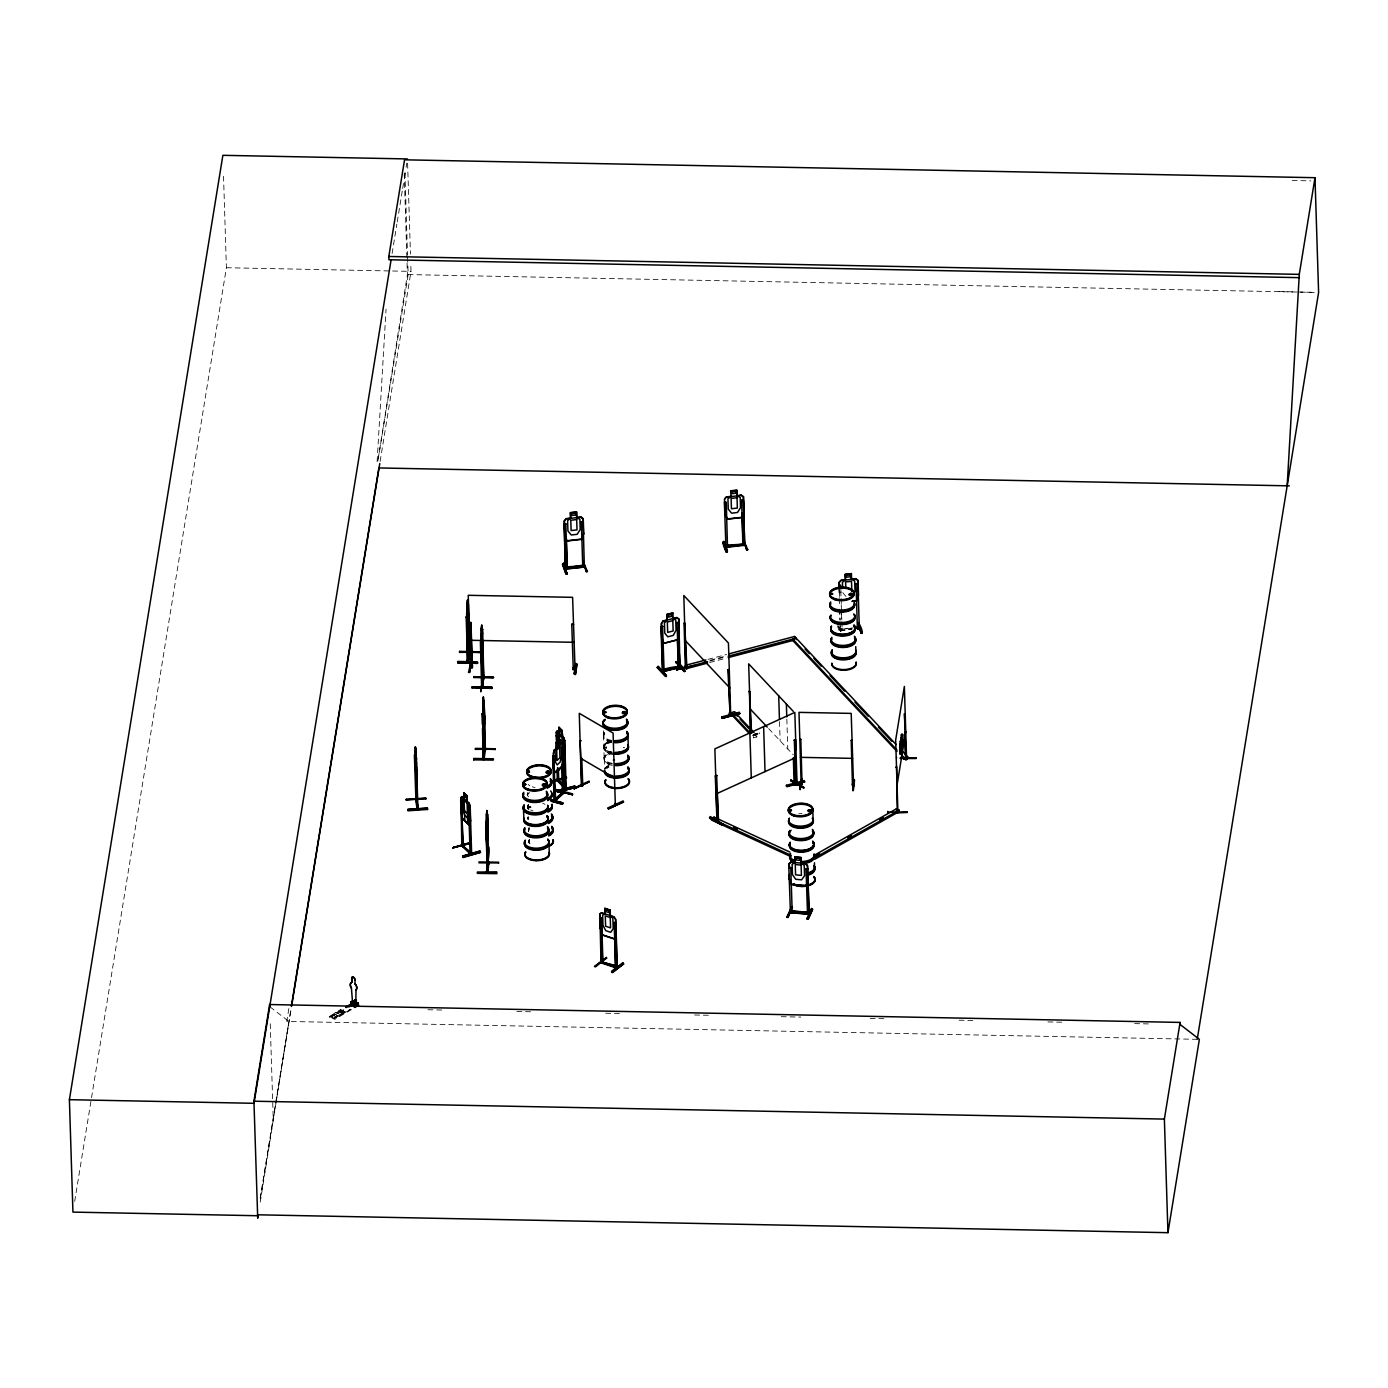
<?xml version="1.0" encoding="UTF-8"?>
<svg xmlns="http://www.w3.org/2000/svg" width="1388" height="1388" viewBox="0 0 1388 1388"><rect width="100%" height="100%" fill="white"/><g stroke="black" fill="none" stroke-linecap="round" stroke-linejoin="round"><path stroke-width="0.75" stroke-dasharray="5 3.75" d="M603.52 734.2L603.433 730.695M603.988 758.143L604.422 760.572M377.12 461.475L386.055 309.108M527.162 794.63L527.978 792.6M527.527 805.908L527.735 808.198M527.544 806.411L528.29 804.71M528.637 841.284L529.349 839.567L528.845 843.054M603.659 746.9L605.914 743.586L610.841 741.331A12.249 6.281 -1.8 0 0 603.884 747.438A12.249 6.281 -1.8 0 0 611.969 752.869M340.372 1011.123L341.5 1012.286L343.218 1011.366M260.267 1202.06L276.455 1100.077M276.785 1097.96L288.93 1021.464L269.706 1006.647M74.674 1201.418L226.4 267.728L223.416 172.598M392.11 253.501L396.881 224.075M397.228 221.976L402.347 190.451M402.694 188.352L404.064 179.954M404.394 177.855L405.764 169.44M406.111 167.341L406.788 163.142M288.86 1008.608L286.778 1021.429L1197.237 1039.317M407.604 257.248L408.159 274.581L377.779 461.545L407.413 274.564L406.996 261.707M260.233 1197.983L291.012 1008.642M260.267 1198.92L275.674 1104.119M276.021 1101.985L291.289 1008.035M380.121 461.406L411.004 271.371L410.727 262.714M527.961 817.376L528.047 819.371M752.539 735.605C759.739 734.634 762.48 731.233 753.389 734.426M527.371 794.127L527.423 793.641A12.232 6.263 -1.8 0 0 528.568 796.816M527.197 794.457L527.249 794.422A12.423 6.367 -1.8 0 1 527.961 792.721M604.127 757.692L603.589 736.161L603.659 737.444M528.828 807.278L530.719 806.931M529.279 806.654L529.591 807.521M529.14 807.452L530.91 807.469L529.47 807.157M604.925 747.768L606.521 747.022M605.255 747.959C608.655 748.201 604.266 748.583 605.758 746.935M606.625 747.976L606.383 746.987M604.04 757.865L604.769 756.165M604.058 733.159L603.554 737.149M605.133 768.622L605.185 768.518A12.423 6.367 -1.8 0 1 608.846 765.794M840.087 630.568L851.191 629.094M340.39 1011.436L343.183 1011.279M343.096 1011.852L343.183 1010.967L340.511 1011.245M529.487 806.445L530.945 807.174L529.192 806.896M840.018 621.963L840.208 630.898L851.399 628.972M850.913 628.486L840.035 628.92L842.1 629.042M841.926 629.111L841.805 630.256M329.355 1017.022L332.01 1014.836L336.885 1017.369L332.01 1014.836M333.276 1018.723L350.349 1009.25M340.893 1014.593C339.366 1018.376 329.615 1014.108 336.017 1012.459L340.91 1014.992L336.017 1012.459M345.439 1011.904C343.929 1015.686 334.161 1011.418 340.581 1009.77L345.456 1012.286L340.581 1009.77M329.234 1016.936L344.207 1008.018M329.962 1017.3L343.322 1009.51M343.374 1009.753L330.171 1017.352L343.721 1010.134M333.155 1018.653L348.128 1009.718M329.598 1016.276L334.473 1018.393L336.885 1016.97M350.956 1009.302L334.473 1018.393M351.303 1009.666L334.751 1019.382L329.615 1016.658L330.604 1017.335M342.871 1011.713L340.407 1011.505M851.659 628.885L851.26 629.822M756.981 733.731L753.007 734.825L756.946 733.801M753.354 735.12L759.323 733.471M707.984 659.369L726.549 654.477M710.101 660.237L726.583 655.882M709.615 661.104L726.115 656.75M709.667 662.51L726.15 658.155M756.824 736.941L753.372 737.861L753.32 736.455L756.772 735.536L756.824 736.941L754.031 733.974M840.417 628.816L840.451 630.967L841.996 630.794L841.909 626.057M851.59 628.816L851.954 628.833A1.77 0.902 -1.8 0 0 850.41 629.753M851.972 629.406L851 629.545M842.204 629.146L852.943 627.896M226.4 267.728L411.004 271.371M408.159 274.581L1314.263 292.382M427.955 1009.753L445.305 1010.1M516.839 1011.505L534.172 1011.835M605.706 1013.24L623.056 1013.587M694.59 1014.992L709.754 1015.287M781.288 1016.693L800.807 1017.074M870.172 1018.445L887.522 1018.792M959.056 1020.197L976.389 1020.527M1047.923 1021.932L1063.104 1022.227M1134.638 1023.633L1151.971 1023.98M1292.193 180.457L1310.931 180.891M1279.025 291.549L1295.681 291.948M1297.78 291.983L1314.436 292.365M609.037 752.712C600.657 751.446 603.398 741.053 610.824 740.828A12.266 6.281 -1.8 0 0 603.849 747.022A12.266 6.281 -1.8 0 0 611.952 752.452M840.417 630.881L840.139 622.31M338.169 1011.193L343.044 1013.327M333.623 1013.882L338.481 1016.016M768.674 728.631L793.311 754.864M842.759 592.641L846.055 596.684M527.735 807.695L528.724 809.256M839.029 626.856L841.857 634.698M838.265 625.606L840.503 631.714M837.415 625.815L840.816 635.721M610.911 741.817A12.266 6.281 -1.8 0 0 603.884 747.959L606.625 751.151L611.935 752.886A12.249 6.281 -1.8 0 1 603.884 747.559A12.249 6.281 -1.8 0 1 610.911 741.435M623.958 747.594L624.322 747.299A1.909 0.972 -1.8 0 0 623.507 747.889M604.457 760.763L604.335 759.184M528.446 831.776L529.071 828.029A12.423 6.367 -1.8 0 0 528.533 831.395M527.475 795.671L527.509 795.723A12.232 6.263 -1.8 0 1 529.643 792.617M528.203 818.625L528.221 818.677A12.232 6.263 -1.8 0 1 528.897 817.064M528.585 831.03L528.62 831.1A12.232 6.263 -1.8 0 1 529.296 829.486M840.816 587.853L841.076 596.406M841.145 598.558L841.423 607.129M841.492 609.263L841.822 619.968M841.891 622.102L842.152 630.673M840.833 591.791L840.955 596.077M841.232 604.63L841.44 611.067M841.492 613.201L841.839 623.906M839.48 591.01L839.723 597.43M839.063 588.044L839.514 597.482M839.41 598.749L839.671 607.319M839.74 609.471L840.07 620.176M838.942 587.714L839.22 596.267M839.619 609.124L839.948 619.829M786.84 719.019L787.794 749M779.518 721.552L780.125 740.828M759.357 732.829L759.375 733.766M604.301 759.184L604.665 769.507M527.891 807.243L527.839 805.439A12.18 6.229 -1.8 0 0 528.984 808.562M407.604 163.263L410.466 254.073M404.949 172.806L407.534 255.097M404.238 173.795L406.927 259.556M270.244 1023.789L273.245 1119.075M611.57 741.834A12.423 6.367 -1.8 0 1 605.567 732.344M611.553 741.192A12.423 6.367 -1.8 0 1 605.55 731.719M611.588 740.377A12.249 6.281 -1.8 0 1 604.196 732.534M611.952 752.14A12.232 6.263 -1.8 0 1 603.884 746.727A12.232 6.263 -1.8 0 1 610.894 740.602M611.64 742.459A12.249 6.281 -1.8 0 1 605.723 733.124M612.299 763.348A12.249 6.281 -1.8 0 1 604.214 757.917A12.249 6.281 -1.8 0 1 611.223 751.793M605.341 767.894A12.232 6.263 -1.8 0 1 608.95 765.152M612.368 765.413A12.232 6.263 -1.8 0 1 604.301 759.999A12.232 6.263 -1.8 0 1 611.31 753.875M609.401 764.094A12.423 6.367 -1.8 0 1 611.206 753.059M605.203 769.23A12.423 6.367 -1.8 0 1 608.864 766.436M612.264 764.146A12.423 6.367 -1.8 0 1 604.058 758.646A12.423 6.367 -1.8 0 1 611.171 752.435M612.021 753.979A12.232 6.263 -1.8 0 1 603.936 748.583A12.232 6.263 -1.8 0 1 610.946 742.459M611.987 753.389A12.266 6.281 -1.8 0 1 603.884 747.959M606.868 768.484A12.232 6.263 -1.8 0 1 609.002 767.234M542.691 803.322A12.249 6.281 -1.8 0 1 545.05 804.381M798.759 813.784A12.232 6.263 -1.8 0 1 801.934 813.628M527.284 794.994A12.423 6.367 -1.8 0 1 527.978 793.363M535.091 787.482A12.249 6.281 -1.8 0 1 532.246 786.788M529.886 785.747A12.249 6.281 -1.8 0 1 528.151 784.411M528.932 809.256A12.249 6.281 -1.8 0 1 528.481 804.467M533.044 810.939A12.18 6.229 -1.8 0 1 530.702 809.898M528.897 808.857A12.266 6.281 -1.8 0 1 527.77 805.682M528.394 830.371A12.423 6.367 -1.8 0 1 529.088 828.723M528.707 830.649A12.232 6.263 -1.8 0 1 529.227 827.404M528.169 819.614A12.423 6.367 -1.8 0 1 528.013 817.966M530.043 843.956A12.232 6.263 -1.8 0 1 529.609 839.167M528.013 808.892A12.232 6.263 -1.8 0 1 528.55 805.647M527.961 808.232A12.266 6.281 -1.8 0 1 528.481 804.971M529.088 843.089A12.232 6.263 -1.8 0 1 529.626 839.861M528.308 818.243A12.232 6.263 -1.8 0 1 528.169 816.612M528.151 818.972A12.423 6.367 -1.8 0 1 527.995 817.324M529.036 842.707A12.266 6.281 -1.8 0 1 529.557 839.462"/><path stroke-width="1.5" d="M467.86 614.797L467.739 613.461M483.267 701.009L483.423 698.737M467.739 613.826L468.034 639.729L467.773 619.673M468.866 625.676L468.884 619.031M484.499 722.645C486.321 697.262 480.803 758.074 484.724 722.662M477.472 872.844L497.025 872.289L477.455 871.994L477.403 873.364L496.973 873.677M887.765 812.275L907.318 811.789M907.336 812.483L895.52 812.986M457.866 662.909L477.437 663.343L457.866 662.909L457.919 661.451L477.489 661.85L477.437 663.343M467.513 605.827L467.426 599.998L468.12 606.018M467.964 616.949L468.745 614.173L467.444 621.998M491.734 687.268L472.18 686.817L491.751 687.129L491.699 688.465L472.198 687.511M473.724 759.947L473.776 758.438L493.347 758.82L493.382 759.756L473.724 759.774M473.794 759.323L493.365 759.6M549.18 853.047A12.232 6.263 -1.8 0 1 536.132 860.699L536.098 860.317A12.266 6.281 -1.8 0 1 525.584 852.128M406.25 799.662L425.821 798.36M406.337 800.251L406.302 799.28M425.89 798.759L406.32 799.991M468.398 604.37L467.947 603.381L467.513 605.966M481.792 631.453L481.688 625.277L483.787 678.923L482.66 629.458M356.005 989.939L355.831 990.043A4.372 2.741 59.3 0 0 354.964 983.849L355.154 983.745A4.372 2.741 59.3 0 1 356.005 989.939L355.779 1006.161L350.904 1004.045L350.852 1002.084L353.263 1000.661M468.329 622.414L468.224 616.307M482.712 641.62L482.07 650.781L481.358 628.573L480.959 636.485M484.308 713.328L483.683 722.489L483.145 705.885M901.367 748.34L901.142 753.996L900.049 753.979L900.274 748.323L901.367 748.34L901.68 750.613L900.604 750.596L900.274 748.323M901.541 740.897L901.315 746.466L900.222 746.432L900.448 740.88L901.541 740.897L901.68 750.613M901.263 745.044L901.333 741.799L901.662 744.072L902.877 743.274L902.599 734.373L901.506 734.356L901.28 739.908L902.374 739.925L902.599 734.373M902.374 739.925L902.061 737.705L900.968 737.67L901.107 747.438L902.2 747.455L902.426 741.817L900.326 741.643M900.049 753.979L899.91 744.211L900.986 744.228L901.315 746.466M900.604 750.596L900.448 740.88M901.142 753.996L900.986 744.228M901.662 744.072L901.506 734.356M902.2 747.455L902.061 737.705M486.338 821.661L486.043 824.68L486.65 819.406M729.862 714.421L730.713 715.323L728.44 643.026L683.816 595.521L685.967 668.738L686.939 668.704L684.666 622.848L686.314 668.877L685.308 668.027L686.349 667.854M686.279 667.229L686.036 666.171M730.071 712.946C730.366 712.651 728.908 715.861 729.949 714.525M730.869 715.271L730.695 713.64M795.567 784.22L794.786 782.867M795.55 783.752L797.215 783.075M467.635 642.314L468.086 662.596L467.27 608.829M468.155 603.398L466.594 614.103M481.827 686.852L482.434 687.858L480.959 636.363M484.239 757.033L483.926 759.583L483.128 705.815M483.458 730.418L483.284 696.967L483.978 703.005M416.73 769.715L416.626 772.509L415.758 763.383M536.115 860.647L536.115 860.681A12.232 6.263 -1.8 0 1 525.636 852.579M628.157 745.529A12.232 6.263 -1.8 0 1 615.11 753.181L615.075 752.764A12.266 6.281 -1.8 0 0 628.174 745.044M557.716 768.518L558.202 781.461L557.213 780.611L565.558 789.286L565.332 788.228M566.217 789.078L564.708 740.672L563.667 737.826L564.795 740.689M486.685 819.475L487.205 836.079L487.119 816.404M1287.179 485.8L1299.289 274.373L1314.991 177.699L404.55 159.811L388.831 256.485L388.935 259.764L1299.394 277.652M467.999 622.154L468.346 635.739L468.571 627.497C469.907 646.721 468.19 598.731 468.502 625.086L467.999 621.616M887.695 812.726L887.747 811.39M491.699 688.465L491.751 687.129M486.858 816.907C488.16 805.005 488.281 850.844 487.899 829.608M355.085 1001.303L356.352 1000.228L356.265 1003.732L354.79 1003.09L354.686 999.811L356.178 1000.453L354.669 1001.199M553.968 768.397L554.992 801.431C555.703 799.28 553.864 798.499 554.94 799.8M416.816 800.494L415.793 799.644M416.938 807.105L418.031 807.747M416.712 800.494L415.428 747.022L417.337 809.638L417.163 808.527M680.276 667.246L662.163 671.566L662.128 669.866L664.089 669.415M680.016 665.702L678.663 666.067C679.096 670.82 676.268 663.88 679.947 665.303M563.042 759.149L562.418 765.638L563.337 759.132M467.6 614.155L468.259 610.772L467.86 614.173M467.773 616.359L468.051 614.381M468.276 618.441L468.155 631.852M468.051 639.59L468.346 644.206L469.422 636.346M486.459 819.475L486.737 810.575L486.91 816.092M486.772 814.34L486.945 810.575M486.668 816.161L486.945 814.183M486.355 821.8L487.431 813.958L487.639 814.93M486.737 821.332L487.171 818.243M487.067 831.655L487.5 828.567M487.899 836.131L486.824 844.008L488.108 836.149M574.198 788.731L589.119 781.878M589.137 781.86L574.164 788.748M565.176 755.402L564.396 760.173L565.263 755.523M581.919 784.324L582.769 785.712L581.763 758.091M582.665 785.695L581.399 785.695L579.264 713.328L613.08 733.038L615.352 805.335M615.37 803.739L614.658 803.791M615.908 805.057L615.457 803.097M414.96 751.429L415.272 750.44L416.452 758.212M470.862 622.639L469.109 622.622L470.862 622.639L472.059 667.715L470.359 667.645M468.502 672.434L471.07 661.434L469.578 672.451L468.589 672.312M469.578 672.451L471.087 662.371M472.232 665.98L470.376 665.546M472.284 667.611L470.515 667.593L468.242 595.296L572.602 597.343L575.083 669.641L574.684 667.541L572.845 667.975L574.597 668.096M472.458 666.448L472.232 665.598M498.57 863.163L498.552 862.226L478.964 861.913L478.999 862.85L498.587 862.92M485.679 827.075L487.622 873.069L486.06 824.646M487.899 845.969C492.341 846.923 483.302 881.363 487.899 870.536M488.246 862.954L487.57 871.438M488.246 862.382L488.281 861.393L488.229 862.486M488.923 862.954L487.622 872.965L486.268 824.646M488.906 862.486L488.385 861.358L489.201 863.926M571.752 624.288L573.522 624.322L571.752 624.288L573.296 669.71L574.806 669.675M574.823 667.992L573.313 667.576L573.383 669.155M574.372 673.562C574.389 670.196 578.831 652.759 575.43 674.516L574.32 673.562L575.968 663.585M574.354 674.499L575.881 663.499L576.94 664.453M575.43 674.481L576.922 664.366M896.613 757.848L896.509 757.518M895.833 767.408L896.648 766.506L897.221 812.483L897.377 811.477M904.82 727.642L904.56 713.727L905.722 759.687L905.844 757.085L906.676 757.883M897.012 810.627C899.06 807.486 896.249 813.68 897.169 811.564M898.053 811.477L898.019 812.466L898.244 811.581M905.757 759.583L906.832 758.82L906.607 759.704L904.369 686.418L895.659 740.099L897.915 812.501L898.019 809.742M916.184 758.126L900.413 757.57M800.807 739.37L799.87 739.7L800.807 739.37L802.038 784.793L802.073 782.641M801.483 779.345L799.87 789.529L801.917 779.223M799.904 789.408L801.9 778.616M802.229 783.526L801.136 783.092L801.188 784.723L799.002 712.374L851.191 713.397L853.551 785.695M851.208 740.377L852.093 740.377L851.208 740.377L852.492 785.747L853.447 785.695M852.44 784.515C854.453 781.704 852.197 786.666 853.481 785.313M853.568 783.717L852.475 783.7L852.666 785.747M854.349 779.553L852.805 790.553L854.418 779.64M853.342 790.57L854.505 780.386M258.255 1214.812L257.717 1218.213L253.935 1101.205L269.636 1004.53L1180.095 1022.418L1180.164 1024.535L1199.371 1039.352L1167.95 1232.683L257.509 1214.795M257.526 1215.732L72.939 1212.106L69.4 1099.678L222.878 155.317L407.465 158.943M391.086 259.799L254.004 1103.304L69.4 1099.678M291.359 1006.508L378.872 467.947L1289.313 485.852M291.636 1005.901L379.774 463.54M467.079 608.898L467.635 599.998M467.253 603.745L467.565 601.767M459.584 652.325L479.242 652.152L459.584 652.325L459.567 651.354M467.305 605.584L467.617 603.606M466.004 617.504L466.836 616.619L467.392 662.579L469.023 652.62L468.745 644.049M468.138 608.569L468.276 607.666M468.19 617.99L467.687 621.078L467.86 607.666L468.467 624.635M467.704 631.488L468.329 627.463M467.93 631.488L468.537 627.463M467.34 662.371C466.403 657.322 469.665 661.972 467.583 661.469L466.16 616.602M469.422 644.067C472.996 663.065 465.136 648.109 469.717 651.805M467.374 660.844L468.814 652.464M468.641 651.787L469.717 651.024M468.034 660.948L469.491 652.481M481.168 628.643L481.688 625.277M481.376 628.66L481.896 625.277M481.671 629.128L481.827 627.046M472.128 688.24L472.18 686.748M493.486 677.361L473.933 676.98M481.549 630.863L481.879 628.885M481.757 631.748L482.417 628.677L481.185 636.502M480.404 641.881L481.653 687.858L481.705 686.956M481.532 654.078L481.862 658.71L483.111 650.851M482.521 686.036L481.428 686.002L482.642 685.325M483.076 677.743L482.486 685.585M483.753 677.76L481.532 686.019M483.735 677.292C483.492 673.232 482.677 681.699 483.978 677.812M482.937 705.885L483.492 696.984M475.442 749.312L495.1 749.138L475.442 749.312L475.425 748.375L494.996 748.774L495.013 749.694M483.163 702.571L483.475 700.593M481.862 714.49L482.677 713.588L483.25 759.566L484.395 752.574M483.215 707.724L483.718 704.653L483.545 718.064L482.746 700.281M493.503 677.396L473.811 676.685L473.846 677.622M484.065 756.824L483.145 757.015L483.874 757.935M483.215 757.813L484.672 749.451M485.349 749.468L484.065 759.375M485.574 748.791L484.828 747.959M484.707 716.104L484.048 701.148L485.384 750.63L485.696 748.097M901.107 747.438L902.321 746.692M897.064 785.07L905.791 731.389M1167.95 1232.683L1164.376 1119.092L1180.095 1022.418M1197.254 1039.178L1318.6 292.469L1314.991 177.699M469.612 825.235L470.376 820.742M462.586 818.729L469.699 825.496L470.549 820.69M562.4 804.103L550.967 801.084L562.366 804.259L562.869 802.819L551.418 799.835M562.799 802.958L551.366 799.956M600.831 962.804L601.629 960.843L601.23 962.457M602.965 961.416L601.577 960.878M602.357 963.359L601.351 960.86M615.561 967.228L615.352 966.083M550.672 782.207L566.46 778.043L550.221 781.722M676.771 669.884L688.569 666.708M676.754 669.259L686.644 666.604M354.842 1001.598L355.623 1001.112M415.897 799.124L415.741 798.013L415.949 800.755L414.387 754.777M415.723 799.852L417.198 809.447M416.66 798.863L416.417 797.961M417.129 807.001L417.094 809.447M453.408 847.461L452.939 847.842M453.338 847.478L470.723 842.325L470.758 843.262L453.356 847.443M470.758 843.262L452.956 847.842M722.333 825.201L709.563 817.74L722.333 825.201L723.096 823.899M710.257 816.664L717.648 820.724M615.994 934.055L614.589 939.19L616.168 934.141L615.526 919.324L613.947 916.774L601.507 912.766L599.876 914.224M678.663 619.117L676.65 617.469L678.853 618.996L679.322 633.848L677.483 639.868L663.672 643.338L677.396 639.781L679.044 633.778M556.519 748.219L554.194 750.179C553.309 756.772 550.151 784.654 562.418 765.638L554.87 772.526M553.448 753.146L554.194 750.179M806.081 885.7L807.851 880.426M808.059 880.478L806.255 885.908L791.507 884.503L789.182 878.795L791.559 884.399L806.133 885.596M566.981 540.852L564.864 535.612L564.413 520.882L566.148 518.626L570.503 518.245L570.294 512.588L576.627 511.86L576.853 517.498L580.947 517.03L583.255 518.73L583.723 533.582L581.711 539.342L566.825 541.06L564.69 535.785M581.711 539.342L583.723 533.582M731.008 496.47L726.479 496.8L724.519 499.021L724.987 513.855L727.156 519.233L742.042 517.516L744.037 511.756L743.534 496.8L741.244 495.1L736.924 495.776M858.287 595.174L856.344 600.761L852.163 601.247M657.201 667.507C684.006 695.006 640.683 648.127 666.431 676.199L665.442 676.459L657.201 667.472L658.155 666.309L666.431 676.199M658.033 666.431L666.396 675.262M905.739 758.802L905.375 739.735M898.053 810.748L897.325 809.829M528.429 771.103L527.718 772.058M528.169 771.294L529.401 771.468L528.516 771.468M523.883 784.272L525.393 784.359L524.23 784.845M528.377 771.086L528.585 771.555M529.001 772.162L528.325 771.45L529.401 772.11M525.202 784.862L524.82 783.717M529.106 771.051L529.47 772.335L527.804 771.728M524.456 784.411L525.861 784.48M544.669 785.4L543.072 785.261L543.576 783.908M542.951 785.14L545.258 784.879L543.315 785.018M548.728 771.242L546.82 771.555L547.41 772.838M548.52 771.103L549.405 772.144L547.618 772.786M544.859 785.452L545.415 784.463M604.196 712.027C605.81 713.588 604.37 710.673 604.075 712.807M604.37 711.714L605.133 712.512M604.717 712.686L605.845 712.131M623.073 712.079L624.739 712.859M623.299 713.241L625.363 712.859M831.013 594.376L832.332 593.613L830.787 594.48M831.239 594.22L832.679 594.185L832.037 593.37M832.332 593.613L831.221 593.665M851.92 594.914C847.652 595.92 852.631 592.468 851.816 595.07M790.882 810.609L790.206 809.898M808.649 810.002L809.655 810.783M808.597 810.731L810.922 810.627L809.308 811.199M811.078 810.21L809.967 810.766M562.522 564.205L566.009 574.059L567.085 573.938L563.563 563.181L562.522 564.239L566.026 573.973M563.424 563.285L567.085 573.938M563.459 563.91L566.929 573.73M723.755 541.459L727.381 551.192L726.323 552.251C719.851 538.527 724.467 538.561 727.399 552.129M726.323 552.251L722.94 542.292L723.894 541.355M594.532 966.569L606.608 957.408L594.619 966.464M605.741 958.032L606.643 958.345M606.487 958.136L595.435 966.863M469.734 653.54L469.213 642.835M468.224 660.861L467.253 660.914M483.874 677.084L483.961 676.303M481.792 685.099C478.079 709.164 486.477 657.999 482.469 687.667L480.838 639.382M789.095 868.142L788.974 863.926L790.917 862.087L794.925 862.573L794.804 856.934L801.084 857.541L801.206 863.18L804.242 865.366L804.572 875.707L801.57 879.836L795.706 879.281L792.427 874.544L792.114 864.221L795.185 862.677M790.761 867.5L788.87 867.674L790.761 867.5L792.218 912.836L792.322 910.858L790.639 910.58M801.084 857.541L794.751 857.038M801.206 863.18L805.526 863.475L807.59 865.644L809.221 914.449C803.739 914.571 810.748 909.973 809.169 914.085L792.375 912.489C788.8 913.911 790.345 910.389 791.941 910.754M805.526 863.475L790.865 862.191M806.029 868.957L807.764 869.114L806.029 868.957L807.521 913.894M790.397 912.228L787.968 917.416L786.892 917.312L790.657 908.949M790.744 909.938L787.968 917.416M786.892 917.277L792.288 906.572L792.375 907.509M790.275 911.049L790.449 912.315M792.322 910.858L807.4 912.28M809.325 912.471L792.322 911.326M807.191 918.388L811.512 908.394L812.57 909.418L808.163 919.324L807.07 918.301L808.163 919.324M807.087 919.238L811.633 909.105L807.348 919.134M808.059 919.203L812.57 909.383M468.884 814.843L467.496 817.862L464.65 815.207L462.967 809.36L462.655 799.037L464.13 798.603L462.031 796.504L460.937 797.684M662.111 669.936C702.501 663.377 655.379 667.836 664.106 671.514L662.544 626.127M468.207 662.388L469.89 652.742M483.215 676.268L483.059 677.275M483.423 758.559L483.18 759.357M554.038 801.188L555.564 800.789M852.995 594.411L855.008 591.219L854.678 580.895L851.451 579.403L851.451 573.556L845.119 574.302L845.327 579.941L840.972 580.323L839.011 582.544L839.185 586.881M584.66 565.332L582.943 565.575C580.999 570.225 584.799 560.596 584.469 567.033M727.728 545.571L726.098 545.744C725.525 550.758 725.299 541.927 727.833 545.97L742.858 544.217L727.26 545.102L727.867 547.132L725.646 546.976M859.415 628.33L858.929 626.63L859.536 628.66L857.264 628.573L857.246 626.873L859.241 627.098M857.264 628.573L859.536 628.66M801.223 784.324L802.316 784.341L801.362 784.723M666.83 614.45L672.781 613.028L666.83 614.45L667.212 620.106L663.03 621.009L661.313 623.576L662.718 671.913L662.805 670.196M663.204 621.269L661.503 623.594L661.694 638.307L663.759 643.442M461.84 844.372L462.777 845.24M462.638 846.784L460.833 797.51M470.116 853.707L468.571 804.519L466.975 801.258M471.538 852.631C467.93 852.475 473.013 851.694 470.706 852.787M471.59 854.262L462.395 845.743M796.001 783.682L795.341 784.914M694.538 665.425L676.355 669.641L686.956 667.021L685.308 665.373L705.937 659.925M686.852 668.617L686.088 667.819M795.012 781.271C792.149 781.166 797.354 783.283 794.908 781.288M794.162 783.144C795.168 785.851 795.324 777.141 795.602 785.382M564.448 520.986L566.252 518.8L580.861 517.221M724.553 499.125L726.514 496.921M841.007 580.427L839.011 582.544M566.131 787.482C562.73 786.528 567.692 787.725 565.541 786.753M564.795 788.592L563.337 739.179L561.828 730.261L559.069 727.329L559.243 732.864M581.468 784.064L582.648 784.116M801.275 782.693L802.177 782.606M801.327 784.324L802.195 784.307M556.97 748.271L556.38 731.944L557.473 730.973L556.467 732.118M604.422 712.46L605.949 712.443M605.359 711.957L604.491 712.617M547.271 771.45A1.909 0.972 -1.8 0 0 546.993 773.133A1.909 0.972 -1.8 0 0 549.978 772.353A1.909 0.972 -1.8 0 0 547.271 771.45L549.041 772.648M548.277 772.335L549.318 771.954M622.917 712.044L623.212 711.94A1.909 0.972 -1.8 0 1 626.075 712.842A1.909 0.972 -1.8 0 1 623.108 713.64A1.909 0.972 -1.8 0 1 623.386 711.94M624.669 712.79L625.502 712.287L624.565 711.68M625.433 712.825L622.865 712.773M850.254 593.734A1.909 0.972 -1.8 0 0 849.976 595.435A1.909 0.972 -1.8 0 0 852.961 594.637A1.909 0.972 -1.8 0 0 850.254 593.734L850.15 594.463M850.289 594.637L852.371 594.081L850.48 593.439M852.024 594.949L851.937 593.648M789.893 810.072L791.351 810.644M808.51 809.967L810.713 810.505M559.295 739.683C549.162 750.943 564.76 730.053 559.381 745.495M557.004 743.205L558.896 741.435L558.948 743.274L557.074 745.044M554.246 750.335L561.689 743.361L559.659 745.269M554.992 800.512L554.124 801.327L552.702 756.356L553.569 755.54L555.651 800.807M554.159 755.697L552.702 756.356M562.678 747.698L561.81 748.514L563.25 793.572L562.626 764.667M563.077 791.941L564.135 790.934L562.487 791.785M562.487 792.253L555.044 799.245L563.094 792.409M556.571 799.02L563.597 792.409M553.361 753.077L554.714 801.483L564.257 792.669L562.678 744.211L561.463 743.534M572.463 794.751L555.321 790.24L572.463 794.751L572.429 793.815M462.083 796.729L461.128 797.614L462.829 846.888M565.419 567.206L567.119 567.466M565.662 568.768L584.521 566.998L565.593 569.184L567.414 568.612M567.293 569.028L565.801 523.675L564.066 523.866L565.402 569.201L564.222 520.951M725.993 546.941L744.922 544.807M742.927 543.385L744.749 543.576M744.957 545.241L725.924 547.358L724.397 502.04L726.254 502.178L727.503 547.288L727.694 545.154M470.359 667.229L472.336 667.264M572.897 667.611L572.897 669.606M790.917 862.087L788.714 863.943L790.449 912.766M461.805 845.917L461.076 800.859L463.488 846.645M463.366 845.066L461.857 844.477M605.064 913.807L604.873 908.273L610.165 910.042L610.338 915.577M601.507 912.766L599.703 914.102L600.293 928.867M617.035 966.013L616.862 968.147L601.021 962.856L599.98 917.537L601.438 918.023L603.017 963.046M610.165 910.042L610.061 915.785L613.756 917.017L615.699 919.307L617.365 967.818L601.403 962.509L600.726 941.099M602.461 963.289L601.438 918.023M615.352 967.575L614.329 922.309L615.786 922.794L616.862 968.147L616.532 966.412L602.6 962.179L615.682 965.632M602.288 934.974L614.711 939.103M622.986 963.654L622.778 962.786L611.535 971.288L612.455 972.52L623.628 963.897L612.455 972.485M611.57 972.225L622.865 963.498M795.827 783.734L797.215 782.988L795.116 783.491M557.577 767.547L557.855 781.323L558.844 781.062M352.951 1002.882L345.647 1007.202M718.342 819.041L716.676 819.163L716.694 820.95M717.7 818.677L718.203 820.256M795.255 783.422L796.764 782.728M797.215 782.988L797.267 784.619L795.411 784.949M563.407 793.416L562.47 793.277L561.758 765.482M792.166 911.187L792.01 912.818M716.676 819.163L717.388 819.562M351.771 978.28L351.91 982.322A4.372 2.741 59.3 0 0 351.424 987.926L351.233 988.03A4.372 2.741 59.3 0 1 351.719 982.426L351.771 978.28A2.186 1.371 59.3 0 1 353.35 977.117A2.186 1.371 59.3 0 1 355.033 979.702L354.964 983.849M355.033 979.702L354.842 979.807A2.186 1.371 59.3 0 0 353.159 977.221A2.186 1.371 59.3 0 0 351.598 978.384M354.686 999.811L356.248 1000.366M350.852 1002.084L353.645 1000.817M354.912 1000.852L356.005 1000.575M351.424 987.926L352.552 1002.674M351.233 1002.257L351.285 1003.819L353.68 1002.379M346.306 1007.532L353.714 1003.229M348.423 1006.543L354.027 1003.368M354.79 1003.09L357.792 1004.183L358.121 1002.795L358.607 1005.346L354.825 1007.48M349.065 1006.855L352.847 1004.721M357.757 1002.622L355.345 1004.045L355.397 1005.606L351.285 1003.819M358.121 1002.795L355.71 1004.218L352.361 1002.778M355.397 1005.606L357.792 1004.183M354.565 1006.89L358.208 1004.739L354.2 1007.202M623.073 711.888L624.288 711.576M850.306 593.613A1.77 0.902 -1.8 0 0 850.046 595.192A1.77 0.902 -1.8 0 0 852.822 594.463A1.77 0.902 -1.8 0 0 850.306 593.613L849.907 594.758M546.976 771.763L548.52 771.468M543.003 784.446L545.12 784.341M544.842 784.879L545.102 783.977M790.119 809.534L789.651 810.731M790.084 809.933C788.054 811.217 793.398 810.661 789.911 810.592M791.524 810.228L790.969 809.672M810.523 811.199L811.06 810.019M791.108 856.708L711.506 820.013L711.454 818.608L714.074 817.116L789.807 852.024M813.941 855.459L896.353 808.857L899.129 810.141L899.181 811.546L814.895 859.207M815.866 855.806L819.597 853.689M847.704 837.814L851.451 835.68M879.541 819.805L883.289 817.688M814.843 857.801L899.129 810.141M470.515 665.598L470.706 667.697M472.302 666.049L470.254 665.945M716.989 821.262L715.288 775.979L716.624 775.354L718.498 820.62M717.076 775.597L715.288 775.979M793.901 740.082L795.688 739.717L795.584 750.301M709.546 817.844L723.148 824.819M790.657 780.819L804.259 787.777L790.622 779.883L791.472 780.403M717.041 819.649L718.411 819.076M795.307 785.053L796.816 784.359M803.496 787.256L803.426 788.158M355.484 1000.141L354.651 1001.494M581.225 740.758L580.115 740.654L581.902 785.99L582.127 784.359M614.45 760.121L613.357 760.034M574.181 788.02L589.171 781.097M608.204 807.799L623.16 800.928L623.507 802.021L608.551 808.892L608.17 807.747M608.204 808.684L623.507 801.986M716.277 793.867L796.244 757.362M679.947 667.385L678.853 618.996M605.237 914.05L602.652 915.022L602.982 925.345L605.758 930.654L610.703 932.302L613.201 928.745L612.871 918.422L610.182 915.698M796.313 782.797L796.434 784.463L796.001 763.296M623.316 712.131L625.207 712.165M547.202 771.26L548.173 771.069M809.256 809.638L808.614 810.887M808.909 810.037L810.783 810.089M717.18 819.562L717.44 821.21M463.939 798.673L463.835 792.791L464.824 820.742M461.84 796.556L469.109 803.236M463.766 793.138L466.906 795.636L467.669 823.379M467.079 801.171L470.185 805.977L471.642 854.401L469.959 853.759L469.959 851.972M469.161 803.097L470.185 805.977M461.302 812.362L462.516 818.833L461.493 812.31M461.909 801.639L460.486 801.032M469.3 808.562L470.931 854.574M452.922 847.912L470.289 842.707M462.794 845.708C488.854 868.281 442.998 828.862 470.948 854.488M462.655 856.118L479.988 851L480.526 852.406L463.193 857.541L462.655 856.118L480.04 851.122M462.69 857.055L480.508 852.371M559.347 733.142L558.028 733.541L558.288 741.799M727.919 669.71L729.29 670.352L727.919 669.71L730.088 715.479L728.527 669.554M750.197 732.517L749.503 691.189L751.567 733.159M750.283 691.987L748.895 691.345M721.604 716.937L739.37 712.252L739.821 713.606L722.107 718.377L721.673 717.076M721.639 717.874L739.457 713.12L721.743 717.874M739.821 713.571L722.107 718.377M786.441 785.278L804.207 780.594L804.658 781.912L786.944 786.718L786.441 785.278L786.58 786.233M786.476 786.215L804.606 781.791M728.613 653.922L794.578 636.467L896.023 744.471M686.939 667.108L707.55 661.66M728.18 656.194L796.209 638.202L796.244 639.608M707.602 663.065L686.991 668.513L685.36 666.778M728.214 657.6L794.196 640.146M561.828 730.261L561.706 735.935L563.632 737.982M556.38 731.944L557.109 749.242M556.362 748.444L556.571 735.432L557.525 742.649M557.317 736.23L555.946 735.588M564.153 744.315L563.389 743.517L565.645 789.373L564.205 749.763M749.19 733.402L731.06 714.109L731.008 712.703L734.46 711.784L753.996 732.569M558.028 778.685L558.844 779.605L557.161 778.963L558.149 779.813M550.585 781.288L566.443 777.106L566.46 778.043M550.55 781.982L566.044 777.471M557.091 790.778L574.858 786.076L557.039 790.709L557.542 792.149L575.291 787.343L557.126 791.472M557.178 791.646L575.309 787.447L557.542 792.149M901.385 754.777L904.317 757.9L907.769 756.981L907.821 758.386L904.351 759.305L901.419 756.182M672.954 618.562L676.737 617.573M676.65 617.781L663.03 621.009M662.839 626.439L660.931 626.543L662.458 671.879L680.085 667.298M676.789 622.431L678.68 622.327L679.2 647.71M675.991 661.677L684.249 671.566C686.661 671.844 678.767 660.584 676.025 662.614L675.991 661.677L685.238 671.271M679.756 665.338L678.177 665.72L679.947 665.789M582.578 567.224L584.626 567.05M744.731 544.825L742.979 545.432L742.84 543.749M859.398 627.116L857.472 626.873L857.385 628.92L856.049 583.585M555.408 790.015L572.55 794.509M802.143 783.127L801.206 783.127M743.153 544.911L741.574 500.062M623.611 711.645L624.617 711.61M543.523 783.838L544.842 783.856M679.53 666.934L679.478 665.303M730.886 491.04L736.802 490.363L736.976 495.898L740.203 497.372L740.515 507.696L737.496 512.484L731.58 513.178L728.266 509.118L727.937 498.778L731.06 496.574L730.626 490.779L736.993 490.155L737.132 495.568M570.555 512.866L576.471 512.172M726.618 497.095L741.192 495.395M741.695 500.409L743.43 500.201L744.679 545.293L743.326 496.887M565.922 524.005L564.066 523.866M581.242 521.888L582.977 521.68M727.26 518.921L741.886 517.342M566.946 540.747L581.52 539.065M744.315 539.949L743.222 539.134L746.727 549.891L747.716 549.648M587.471 571.578L582.891 560.96L586.395 571.717L587.384 571.474M582.422 565.714L566.929 566.911L567.501 567.779L582.405 565.246M727.381 551.192L723.651 542.205M841.059 580.496L855.685 578.917M856.17 583.914L857.801 583.376M852.215 601.351L856.535 601.039L858.53 595.279L858.027 580.305L855.737 578.623L851.659 579.195M861.219 633.414L857.697 622.657L861.219 633.414C865.661 632.113 851.694 610.72 862.26 633.188M857.732 623.594L858.808 623.455M857.628 628.972L859.328 628.695L857.819 580.41M416.417 759.392L415.793 751.064M415.151 751.238L415.949 782.572M416.452 758.074L416.938 775.944M415.411 766.107L417.163 780.42L415.637 766.176M406.302 799.315L425.89 798.065L425.908 799.002M407.864 809.378L427.435 808.146L407.864 809.447L407.968 810.8L427.539 809.447M624.08 713.311L625.502 712.651L624.843 711.749M584.348 565.02L584.4 566.651M730.123 713.935L729.828 715.445M790.848 780.611L803.548 787.95M468.745 614.953L469.352 627.792M467.444 621.859L467.357 624.878M486.268 813.871L488.281 864.117L487.656 814.756M573.157 669.259L575.135 669.294L574.684 667.541M900.517 757.883L916.201 758.16L900.448 758.195M900.309 758.507L916.115 758.525M388.831 256.485L1299.289 274.373M466.889 603.294L467.409 622.726M468.415 604.179L468.762 625.051M481.705 633.848L482.538 632.945L481.844 638.133M469.665 640.267L574.007 642.314M459.567 651.388L479.138 651.787L479.155 652.724M493.503 677.431L473.863 677.379L493.417 677.76M472.18 687.702L491.786 688.066M483.319 705.538L484.134 704.653L484.811 747.473M901.385 735.12L902.478 735.137M900.829 738.485L901.922 738.503M901.385 740.411L902.46 740.429M901.246 741.296L902.321 741.313M901.784 743.257L902.877 743.274M899.771 745.009L900.864 745.044M900.309 746.935L901.402 746.952M900.187 747.82L901.263 747.854M900.725 749.78L901.818 749.798M900.17 753.216L901.263 753.233M475.459 749.069L495.013 749.399M800.425 757.345L852.596 758.369M253.935 1101.205L1164.376 1119.092M624.08 712.859L623.16 712.721M790.293 912.645L809.031 914.432L807.382 865.696L805.404 863.752M685.95 666.084L686.834 666.934M557.889 780.299L564.031 786.84M851.816 593.838L849.89 594.185M547.687 772.908L546.768 772.283M743.413 539.897L747.802 549.769M562.678 744.211L563.216 759.201M555.287 789.304L572.498 793.832M551.383 800.581L562.799 803.687L551.331 800.755M604.942 908.62L609.887 910.25M601.594 912.974L605.116 914.154L604.873 908.273M599.599 917.832L601.056 918.318M613.93 922.604L615.387 923.089M602.392 934.835L614.572 938.878M622.778 962.786L623.663 964.001M417.788 806.844L418.014 809.603L416.348 795.428M672.486 613.166L672.659 618.701L675.748 619.881L676.06 630.204L673.284 635.392L667.819 636.814L664.765 633.136L664.436 622.813L667.298 620.21L667.125 614.676M582.769 567.189L581.364 522.218M809.1 811.269L808.701 810.453M733.541 827.474L737.427 829.261M711.454 818.608L791.073 855.303M484.291 758.681L483.25 758.542L482.469 728.579M602.808 961.346L602.635 963.341M715.722 819.805L721.205 822.963M580.67 758.299L614.485 778.009M558.254 780.438L557.369 780.681L557.022 769.854M852.787 789.616L852.805 790.553M855.65 578.813L857.853 580.514M741.157 495.29L743.534 496.8M580.826 517.117L583.047 518.817L584.348 567.119M832.505 593.7L830.874 594.272M605.411 711.662L605.949 712.304M561.498 743.309L562.765 744.436M463.644 792.86L466.906 795.636M464.182 800.46L467.027 803.097M464.512 810.783L467.357 813.42M462.516 818.833L469.699 825.496M901.905 750.735L907.769 756.981M805.057 648.994L809.464 653.679M813.871 658.363L821.21 666.171M830.007 675.557L844.685 691.189M854.973 702.12L868.177 716.191M878.448 727.121L891.669 741.192M896.978 750.075L792.756 639.122L792.791 640.527L897.012 751.481M793.277 711.367L748.653 663.863L750.96 733.315M750.058 708.834L767.234 727.121M685.221 640.493L729.845 687.997M737.306 716.156L734.46 711.784M740.082 719.123L752.643 732.5M731.008 712.703L750.526 733.489M558.878 727.381L561.741 730.348M557.282 731.025L563.823 737.93M557.317 731.25L559.156 733.194L559.069 727.329M558.791 780.125L565.298 787.048L558.167 780.282M676.025 662.614L684.249 671.566M545.293 784.116L545.276 785.035M523.831 784.532L525.757 784.307M623.212 801.709L608.551 808.788M746.848 549.631L743.222 539.134M725.195 513.803L727.295 519.025M661.885 638.237L663.898 643.217M744.037 511.756L742.042 517.516M744.645 543.992L746.727 549.891M583.047 561.637L586.395 571.717M482.209 628.66L482.642 629.649M467.947 603.381L468.19 604.353M483.805 700.367L484.256 701.339M468.519 614.173L468.953 615.144M553.829 767.807L555.044 772.578M427.539 809.551L427.435 808.059M415.428 747.022L415.932 750.388M415.22 747.039L415.932 752.591M416.018 765.031L416.487 768.085M416.608 799.54L417.805 807.313L415.914 799.592M417.979 808.684L416.157 757.761M902.426 741.817L902.738 744.089M900.968 737.67L901.28 739.908M899.91 744.211L900.222 746.432M482.937 678.697L482.33 647.918M479.172 652.481L459.601 652.082M481.324 654.078L481.653 658.71M467.288 628.799L467.6 633.431M467.079 628.799L467.392 633.414M486.511 839.376L487.032 844.008M467.825 639.573L468.138 644.206M427.469 808.822L407.881 810.072M904.56 713.727L905.028 728.891M904.959 731.979L905.809 759.722M904.317 757.9L904.351 759.305M896.353 808.857L896.405 810.262M855.754 646.617L855.893 651.787M851.833 591.583L851.521 581.26L845.604 581.936L845.795 588.13M851.417 579.299L851.243 573.764L845.327 574.459L845.535 580.097L842.429 582.301L842.62 588.495M839.22 582.578L839.393 586.898M812.813 810.176L813.125 820.135M814.461 862.746L814.6 867.916M800.39 788.592L800.408 789.529M794.578 636.467L794.63 637.873M800.876 857.697L800.997 863.336M797.076 784.845L794.838 712.391L714.872 748.895L717.145 821.193M794.352 740.342L795.758 785.313L797.267 784.619M794.89 762.533L795.289 775.528M794.439 757.414L795.168 785.14M794.127 758.351L795.029 783.925M793.363 757.553L794.075 783.179M794.804 856.934L795.151 862.781A12.232 6.263 -1.8 0 1 790.587 855.494M786.371 704.028L786.788 716.867M789.304 874.457L789.442 878.673M778.703 695.856L779.449 719.418M763.626 726.635L765.031 771.607M749.884 732.916L751.29 777.887M741.973 512.901L742.892 545.397M729.186 712.946L729.238 714.82M717.18 792.687L717.926 816.508M714.074 817.116L714.126 818.521M710.344 816.526L710.378 817.463M684.058 623.004L685.377 668.114M679.409 654.13L679.999 667.437M677.066 622.744L678.489 667.715L677.327 639.556M676.806 669.242L676.841 670.178M672.677 612.923L672.764 618.788M627.966 736.698L628.313 746.657A12.232 6.263 -1.8 0 1 612.021 753.979M615.144 803.687L615.127 805.37M614.589 930.88L615.595 962.994M599.998 914.137L600.327 928.242M576.436 512.068L576.645 517.707L579.872 519.199L580.201 529.522L577.165 534.311L571.249 534.987L567.935 530.927L567.605 520.604L570.728 518.401L570.52 512.762M574.806 786.007L574.84 786.944M574.216 787.968L574.25 788.904M566.287 538.665L567.172 569.097M564.517 740.706L564.985 755.454M562.157 743.916L561.966 737.722L559.399 734.998L559.555 745.547L561.186 745.911L561.515 756.252L560.075 762.151L557.161 764.909L555.443 761.96L556.345 742.684M558.34 768.362L558.826 781.288M553.986 799.54L554.02 801.431M549.336 854.21L548.989 844.251A12.232 6.263 -1.8 0 1 534.224 850.185A12.232 6.263 -1.8 0 1 525.306 842.152M523.502 808.406L523.814 818.365M486.737 810.575L487.813 838.526M483.718 718.394L484.707 750.613M482 713.588L482.347 724.293M470.914 622.292L472.493 667.628M468.537 642.817L468.849 653.644M466.611 614.069L467.374 633.743M469.907 806.012L470.463 820.863M466.715 795.688L466.784 801.31M415.567 748.791L415.88 755.922M356.178 1000.453L356.265 1003.732M354.894 999.672L354.998 1002.951M269.636 1004.53L269.706 1006.647M417.129 775.788L416.955 780.438M626.856 733.541A12.232 6.263 -1.8 0 1 614.78 742.736M626.994 732.777A12.423 6.367 -1.8 0 1 614.728 742.112M628.139 745.495A12.232 6.263 -1.8 0 1 615.092 753.146M628.122 744.766A12.232 6.263 -1.8 0 1 615.075 752.417M626.613 720.355A12.423 6.367 -1.8 0 1 614.346 729.706A12.423 6.367 -1.8 0 1 605.185 719.938M626.786 731.459A12.232 6.263 -1.8 0 1 614.711 740.654M626.456 721.135A12.232 6.263 -1.8 0 1 617.573 730.175A12.232 6.263 -1.8 0 1 603.225 723.807M626.977 732.135A12.423 6.367 -1.8 0 1 614.711 741.47M626.595 719.73A12.423 6.367 -1.8 0 1 614.329 729.064A12.423 6.367 -1.8 0 1 605.151 719.296M626.387 719.053A12.232 6.263 -1.8 0 1 615.908 728.214A12.232 6.263 -1.8 0 1 603.832 720.129M627.966 768.9A12.232 6.263 -1.8 0 1 619.065 777.939A12.232 6.263 -1.8 0 1 604.717 771.589M628.122 768.137A12.423 6.367 -1.8 0 1 619.083 777.315A12.423 6.367 -1.8 0 1 604.509 770.861M629.406 782.485A12.232 6.263 -1.8 0 1 614.624 788.436A12.232 6.263 -1.8 0 1 605.723 780.403M628.296 779.327A12.232 6.263 -1.8 0 1 629.267 780.854M628.261 778.599A12.232 6.263 -1.8 0 1 617.781 787.759A12.232 6.263 -1.8 0 1 605.706 779.674M628.313 778.876A12.266 6.281 -1.8 0 1 617.799 788.089A12.266 6.281 -1.8 0 1 605.671 779.952M628.209 745.963A12.266 6.281 -1.8 0 1 615.11 753.649M627.723 755.731A12.423 6.367 -1.8 0 1 615.457 765.066M627.896 766.818A12.232 6.263 -1.8 0 1 615.821 776.013M612.698 775.736A12.232 6.263 -1.8 0 1 604.804 771.138M627.567 756.495A12.232 6.263 -1.8 0 1 615.491 765.69M628.087 767.495A12.423 6.367 -1.8 0 1 619.065 776.69A12.423 6.367 -1.8 0 1 604.491 770.236M627.706 755.089A12.423 6.367 -1.8 0 1 615.439 764.424M628.469 755.957A12.232 6.263 -1.8 0 1 615.422 763.608M547.74 807.261A12.232 6.263 -1.8 0 1 534.692 814.912A12.232 6.263 -1.8 0 1 524.196 806.792M547.896 806.515A12.423 6.367 -1.8 0 1 534.64 814.288A12.423 6.367 -1.8 0 1 523.987 806.046M523.849 818.781A12.232 6.263 -1.8 0 0 538.197 825.131A12.232 6.263 -1.8 0 0 547.098 816.179A12.232 6.263 -1.8 0 1 538.197 825.131A12.232 6.263 -1.8 0 1 523.849 818.868M548.034 816.942A12.232 6.263 -1.8 0 1 536.583 824.576A12.232 6.263 -1.8 0 1 523.831 818.087M547.115 815.693A12.266 6.281 -1.8 0 1 538.197 824.767A12.266 6.281 -1.8 0 1 523.797 818.382M546.525 792.548A12.423 6.367 -1.8 0 1 535.872 801.865A12.423 6.367 -1.8 0 1 523.606 793.624M547.67 805.179A12.232 6.263 -1.8 0 1 534.623 812.83A12.232 6.263 -1.8 0 1 524.144 804.71M547.497 796.469A12.232 6.263 -1.8 0 1 532.714 802.42A12.232 6.263 -1.8 0 1 523.814 794.387M546.369 793.311A12.232 6.263 -1.8 0 1 547.34 794.838M547.878 805.873A12.423 6.367 -1.8 0 1 534.623 813.646A12.423 6.367 -1.8 0 1 523.97 805.404M546.508 791.906A12.423 6.367 -1.8 0 1 535.855 801.223A12.423 6.367 -1.8 0 1 523.588 792.999M546.299 791.229A12.232 6.263 -1.8 0 1 535.82 800.39A12.232 6.263 -1.8 0 1 523.744 792.305M548.034 840.313A12.423 6.367 -1.8 0 1 537.382 849.63A12.423 6.367 -1.8 0 1 525.115 841.406M549.145 852.301A12.232 6.263 -1.8 0 1 536.098 859.97A12.232 6.263 -1.8 0 1 525.618 851.85M547.115 817.254A12.232 6.263 -1.8 0 1 538.232 826.294A12.232 6.263 -1.8 0 1 523.883 819.944M549.197 852.596A12.266 6.281 -1.8 0 1 536.115 860.282M547.15 816.595A12.266 6.281 -1.8 0 1 538.232 825.669A12.266 6.281 -1.8 0 1 523.814 819.302M547.635 827.907A12.423 6.367 -1.8 0 1 537 837.224A12.423 6.367 -1.8 0 1 524.716 829M547.809 839.011A12.232 6.263 -1.8 0 1 537.33 848.172A12.232 6.263 -1.8 0 1 525.254 840.07M547.479 828.671A12.232 6.263 -1.8 0 1 537 837.849A12.232 6.263 -1.8 0 1 524.924 829.746M548 839.671A12.423 6.367 -1.8 0 1 537.364 848.988A12.423 6.367 -1.8 0 1 525.08 840.764M547.618 827.265A12.423 6.367 -1.8 0 1 536.965 836.582A12.423 6.367 -1.8 0 1 524.699 828.358M547.41 826.589A12.232 6.263 -1.8 0 1 536.948 835.767A12.232 6.263 -1.8 0 1 524.855 827.664M812.431 831.464A12.232 6.263 -1.8 0 1 801.952 840.625A12.232 6.263 -1.8 0 1 789.876 832.54M812.587 830.701A12.423 6.367 -1.8 0 1 800.321 840.035A12.423 6.367 -1.8 0 1 791.16 830.267M812.743 841.145A12.232 6.263 -1.8 0 1 802.264 850.324A12.232 6.263 -1.8 0 1 790.171 842.221M812.795 841.44A12.266 6.281 -1.8 0 1 802.264 850.636A12.266 6.281 -1.8 0 1 790.136 842.516M812.206 818.278A12.423 6.367 -1.8 0 1 801.553 827.595A12.423 6.367 -1.8 0 1 789.269 819.371M812.362 829.382A12.232 6.263 -1.8 0 1 801.882 838.543A12.232 6.263 -1.8 0 1 789.807 830.458M813.021 820.586A12.232 6.263 -1.8 0 1 801.57 828.22A12.232 6.263 -1.8 0 1 788.8 821.731M812.57 830.059A12.423 6.367 -1.8 0 1 801.917 839.376A12.423 6.367 -1.8 0 1 789.651 831.152M813.16 819.198A12.423 6.367 -1.8 0 1 799.904 826.988A12.423 6.367 -1.8 0 1 789.251 818.729M812.952 818.504A12.232 6.263 -1.8 0 1 799.904 826.155A12.232 6.263 -1.8 0 1 789.425 818.053M813.854 876.522A12.232 6.263 -1.8 0 1 809.395 884.555A12.232 6.263 -1.8 0 1 793.45 883.705M812.795 842.984A12.232 6.263 -1.8 0 1 802.316 852.163A12.232 6.263 -1.8 0 1 790.24 844.06M813.906 876.782A12.266 6.281 -1.8 0 1 809.43 884.85A12.266 6.281 -1.8 0 1 793.433 884M812.813 842.343A12.266 6.281 -1.8 0 1 802.299 851.555A12.266 6.281 -1.8 0 1 790.171 843.418M814.288 855.216A12.423 6.367 -1.8 0 1 801.032 862.989M794.994 862.017A12.423 6.367 -1.8 0 1 790.397 854.748M814.131 855.962A12.232 6.263 -1.8 0 1 801.084 863.614M814.27 854.574A12.423 6.367 -1.8 0 1 801.015 862.347M794.977 861.375A12.423 6.367 -1.8 0 1 790.362 854.106M814.062 853.88A12.232 6.263 -1.8 0 1 801.015 861.532M795.064 860.577A12.232 6.263 -1.8 0 1 790.535 853.412M814.513 868.368A12.232 6.263 -1.8 0 1 807.695 875.29M813.698 866.06A12.423 6.367 -1.8 0 1 807.764 874.666M813.68 865.418A12.423 6.367 -1.8 0 1 807.729 874.024M814.444 866.286A12.232 6.263 -1.8 0 1 807.625 873.226A12.249 6.281 -1.8 0 0 814.478 866.286M812.605 845.639A1.909 0.972 -1.8 0 1 812.674 846.385M854.696 616.862A12.232 6.263 -1.8 0 1 843.245 624.496A12.232 6.263 -1.8 0 1 830.492 618.024M853.88 614.572A12.423 6.367 -1.8 0 1 843.227 623.889A12.423 6.367 -1.8 0 1 830.961 615.665M854.054 625.762A12.232 6.263 -1.8 0 1 846.715 634.559A12.232 6.263 -1.8 0 1 830.961 630.065M830.805 628.434A12.232 6.263 -1.8 0 1 831.499 626.821M854.019 625.016A12.232 6.263 -1.8 0 1 843.557 634.195A12.232 6.263 -1.8 0 1 831.464 626.092M854.071 625.311A12.266 6.281 -1.8 0 1 843.557 634.507A12.266 6.281 -1.8 0 1 831.429 626.387M854.47 603.711A12.423 6.367 -1.8 0 1 841.215 611.501A12.423 6.367 -1.8 0 1 830.562 603.242M854.626 614.797A12.232 6.263 -1.8 0 1 843.175 622.431A12.232 6.263 -1.8 0 1 830.423 615.942M854.297 604.457A12.232 6.263 -1.8 0 1 841.249 612.108A12.232 6.263 -1.8 0 1 830.77 604.006M853.863 613.93A12.423 6.367 -1.8 0 1 843.21 623.247A12.423 6.367 -1.8 0 1 830.944 615.023M854.453 603.086A12.423 6.367 -1.8 0 1 841.197 610.859A12.423 6.367 -1.8 0 1 830.544 602.618M853.273 600.848A12.232 6.263 -1.8 0 1 842.794 610.009A12.232 6.263 -1.8 0 1 830.701 601.924M855.806 652.239A12.232 6.263 -1.8 0 1 842.759 659.89A12.232 6.263 -1.8 0 1 832.279 651.77M855.98 651.493A12.423 6.367 -1.8 0 1 842.724 659.265A12.423 6.367 -1.8 0 1 832.071 651.024M856.136 662.614A12.232 6.263 -1.8 0 1 844.685 670.248A12.232 6.263 -1.8 0 1 831.915 663.759M856.118 661.92A12.232 6.263 -1.8 0 1 844.667 669.554A12.232 6.263 -1.8 0 1 831.898 663.082M854.088 626.873A12.232 6.263 -1.8 0 1 845.205 635.912A12.232 6.263 -1.8 0 1 830.839 629.545M854.106 626.214A12.266 6.281 -1.8 0 1 845.188 635.288A12.266 6.281 -1.8 0 1 830.787 628.92M854.592 637.526A12.423 6.367 -1.8 0 1 843.956 646.843A12.423 6.367 -1.8 0 1 831.672 638.619M855.737 650.157A12.232 6.263 -1.8 0 1 842.69 657.808A12.232 6.263 -1.8 0 1 832.21 649.688M854.453 638.289A12.232 6.263 -1.8 0 1 843.973 647.467A12.232 6.263 -1.8 0 1 831.88 639.365M855.962 650.851A12.423 6.367 -1.8 0 1 842.707 658.641A12.423 6.367 -1.8 0 1 832.054 650.382M854.574 636.884A12.423 6.367 -1.8 0 1 843.939 646.201A12.423 6.367 -1.8 0 1 831.655 637.977M854.383 636.207A12.232 6.263 -1.8 0 1 843.904 645.385A12.232 6.263 -1.8 0 1 831.811 637.283M551.713 794.578A12.232 6.263 -1.8 0 1 547.583 800.564M552.042 804.953A12.232 6.263 -1.8 0 1 547.913 810.939M552.025 804.259A12.232 6.263 -1.8 0 1 547.878 810.262M551.886 793.832A12.423 6.367 -1.8 0 1 547.687 799.922M551.869 793.19A12.423 6.367 -1.8 0 1 547.67 799.28M550.672 790.969A12.232 6.263 -1.8 0 1 547.514 798.482M550.359 780.629A12.232 6.263 -1.8 0 1 547.184 788.158M550.516 779.865A12.423 6.367 -1.8 0 1 547.288 787.516M550.481 779.223A12.423 6.367 -1.8 0 1 547.271 786.875M550.29 778.547A12.232 6.263 -1.8 0 1 547.132 786.076M552.077 804.537A12.266 6.281 -1.8 0 1 547.93 810.54M552.112 805.474A12.266 6.281 -1.8 0 1 547.948 811.477M551.851 828.41A12.232 6.263 -1.8 0 1 548.694 835.94M553.153 840.365A12.232 6.263 -1.8 0 1 549.023 846.35M553.135 839.636A12.232 6.263 -1.8 0 1 548.989 845.622M552.008 827.647A12.423 6.367 -1.8 0 1 548.798 835.281M551.99 827.005A12.423 6.367 -1.8 0 1 548.781 834.639M551.782 826.328A12.232 6.263 -1.8 0 1 548.624 833.858M551.47 816.005A12.232 6.263 -1.8 0 1 548.295 823.518M551.626 815.224A12.423 6.367 -1.8 0 1 548.399 822.876M551.591 814.6A12.423 6.367 -1.8 0 1 548.381 822.234M551.4 813.923A12.232 6.263 -1.8 0 1 548.243 821.436M552.077 806.116A12.232 6.263 -1.8 0 1 547.948 812.101M553.187 839.914A12.266 6.281 -1.8 0 1 549.041 845.934M482.92 644.31L483.128 650.955L482.92 644.31M457.936 662.232L477.524 662.787L457.936 662.232M487.014 818.139L487.552 819.059L487.014 818.139M482.122 632.945L481.931 646.357L482.122 632.945M559.624 747.386L556.692 750.145L557.004 760.485L559.937 757.727L559.624 747.386M671.636 614.433L668.131 615.352L668.183 617.192L671.688 616.272L671.636 614.433M672.816 620.644L667.35 622.05L667.68 632.39L673.145 630.967L672.816 620.644M735.761 491.404L731.962 491.838L732.014 493.677L735.831 493.243L735.761 491.404M575.447 513.23L571.63 513.664L571.7 515.503L575.5 515.069L575.447 513.23M737.028 497.737L731.112 498.413L731.441 508.754L737.358 508.06L737.028 497.737M576.697 519.563L570.78 520.24L571.11 530.563L577.026 529.886L576.697 519.563M850.254 574.927L846.454 575.361L846.506 577.2L850.324 576.766L850.254 574.927M840.625 585.372L838.873 585.562L840.625 585.372M416.452 763.626L415.897 764.562L416.452 763.626M799.852 858.513L796.087 858.166L796.157 860.005L799.922 860.369L799.852 858.513M801.102 865.071L795.255 864.516L795.567 874.839L801.431 875.412L801.102 865.071M609.141 910.788L605.966 909.73L606.036 911.586L609.211 912.645L609.141 910.788M610.234 917.537L605.289 915.907L605.619 926.23L610.564 927.861L610.234 917.537M466.316 796.174L464.494 794.474L466.385 798.013L466.316 796.174M561.307 730.782L559.659 729.03L561.359 732.621L561.307 730.782M608.031 716.867A12.232 6.263 -1.8 0 0 627.185 711.801A12.232 6.263 -1.8 0 0 609.8 706.006A12.232 6.263 -1.8 0 0 608.031 716.867M608.065 717.926A12.232 6.263 -1.8 0 0 627.22 712.859A12.232 6.263 -1.8 0 0 609.835 707.082A12.232 6.263 -1.8 0 0 608.065 717.926M608.031 717.318A12.266 6.281 -1.8 0 0 627.255 712.235A12.266 6.281 -1.8 0 0 609.8 706.423A12.266 6.281 -1.8 0 0 608.031 717.318M543.02 785.816A1.909 0.972 -1.8 0 0 545.987 785.018A1.909 0.972 -1.8 0 0 543.298 784.133A1.909 0.972 -1.8 0 0 543.02 785.816M527.943 789.043A12.232 6.263 -1.8 0 0 547.098 783.977A12.232 6.263 -1.8 0 0 529.713 778.182A12.232 6.263 -1.8 0 0 527.943 789.043M527.978 790.119A12.232 6.263 -1.8 0 0 547.132 785.053A12.232 6.263 -1.8 0 0 529.748 779.258A12.232 6.263 -1.8 0 0 527.978 790.119M527.943 789.512A12.266 6.281 -1.8 0 0 547.167 784.428A12.266 6.281 -1.8 0 0 529.713 778.633A12.266 6.281 -1.8 0 0 527.943 789.512M808.684 811.564A1.909 0.972 -1.8 0 0 811.668 810.766A1.909 0.972 -1.8 0 0 808.961 809.863A1.909 0.972 -1.8 0 0 808.684 811.564M802.281 851A12.232 6.263 -1.8 0 0 812.761 841.839A12.232 6.263 -1.8 0 1 802.281 851.052A12.232 6.263 -1.8 0 1 790.206 842.95A12.232 6.263 -1.8 0 0 802.281 851M793.624 814.791A12.232 6.263 -1.8 0 0 812.778 809.725A12.232 6.263 -1.8 0 0 795.376 803.93A12.232 6.263 -1.8 0 0 793.624 814.791M793.658 815.849A12.232 6.263 -1.8 0 0 812.813 810.783A12.232 6.263 -1.8 0 0 795.411 805.005A12.232 6.263 -1.8 0 0 793.658 815.849M793.606 815.224A12.266 6.281 -1.8 0 0 812.83 810.124A12.266 6.281 -1.8 0 0 795.376 804.329A12.266 6.281 -1.8 0 0 793.606 815.224M809.412 885.249A12.232 6.263 -1.8 0 0 813.871 877.199A12.232 6.263 -1.8 0 1 809.43 885.284A12.232 6.263 -1.8 0 1 793.485 884.434A12.232 6.263 -1.8 0 0 809.412 885.249M834.917 598.662A12.232 6.263 -1.8 0 0 854.071 593.596A12.232 6.263 -1.8 0 0 836.669 587.801A12.232 6.263 -1.8 0 0 834.917 598.662M834.951 599.737A12.232 6.263 -1.8 0 0 854.088 594.671A12.232 6.263 -1.8 0 0 836.704 588.876A12.232 6.263 -1.8 0 0 834.951 599.737M834.899 599.13A12.266 6.281 -1.8 0 0 854.123 594.047A12.266 6.281 -1.8 0 0 836.669 588.252A12.266 6.281 -1.8 0 0 834.899 599.13M547.063 772.89A1.77 0.902 -1.8 0 0 549.839 772.162A1.77 0.902 -1.8 0 0 547.323 771.329A1.77 0.902 -1.8 0 0 547.063 772.89M531.934 776.36A12.232 6.263 -1.8 0 0 551.088 771.294A12.232 6.263 -1.8 0 0 533.703 765.517A12.232 6.263 -1.8 0 0 531.934 776.36M531.968 777.436A12.232 6.263 -1.8 0 0 551.123 772.37A12.232 6.263 -1.8 0 0 533.721 766.592A12.232 6.263 -1.8 0 0 531.968 777.436M531.916 776.846A12.266 6.281 -1.8 0 0 551.14 771.763A12.266 6.281 -1.8 0 0 533.686 765.95A12.266 6.281 -1.8 0 0 531.916 776.846"/></g></svg>
